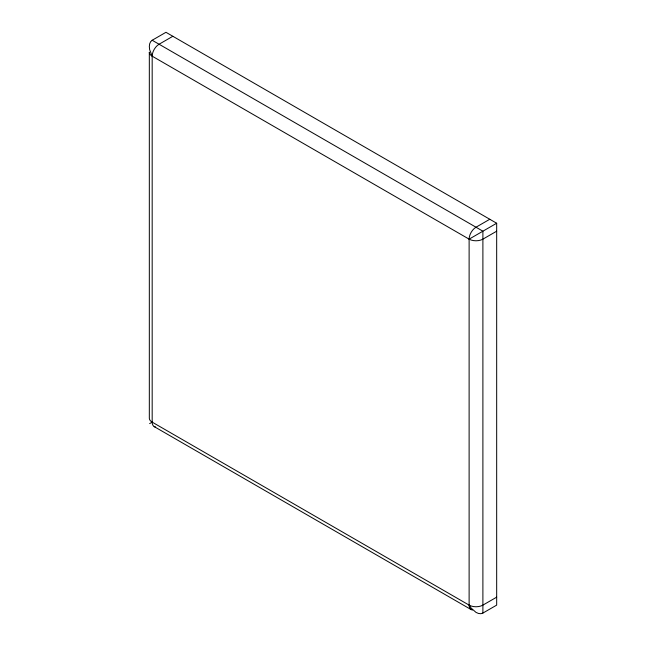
<?xml version="1.0" encoding="UTF-8"?>
<svg xmlns="http://www.w3.org/2000/svg" width="646" height="646" viewBox="0 0 646 646"><rect width="100%" height="100%" fill="white"/><g stroke="black" fill="none" stroke-linecap="round" stroke-linejoin="round"><path stroke-width="0.97" d="M496.677 231.195L482.893 239.149A9.747 5.628 0 0 1 469.117 239.149L152.181 56.17A9.747 5.628 0 0 1 149.323 52.189L149.323 418.164A9.747 5.628 0 0 0 152.181 422.137L469.117 605.124L471.136 608.072L476.005 612.392L478.524 613.466L480.874 613.7L482.893 613.078L496.677 605.124L496.677 223.241L165.957 32.3L152.181 40.254L150.631 41.691L149.654 43.847L149.323 46.56L149.654 49.669L152.181 56.17L152.181 422.137A9.747 5.628 -60 0 0 155.621 427.038M172.845 36.281L159.069 44.235A9.747 5.628 -60 0 0 152.181 56.17M489.789 219.26L476.005 227.214A9.747 5.628 -60 0 0 469.117 239.149L469.117 605.124A9.747 5.628 -60 0 0 472.565 610.026M152.181 422.137L149.654 423.598M469.117 239.149L496.677 223.241M496.677 597.162L482.893 605.124A9.747 5.628 0 0 1 469.117 605.124M152.181 40.254L482.893 231.195L482.893 613.078M154.192 426.602L471.136 609.582"/></g></svg>
